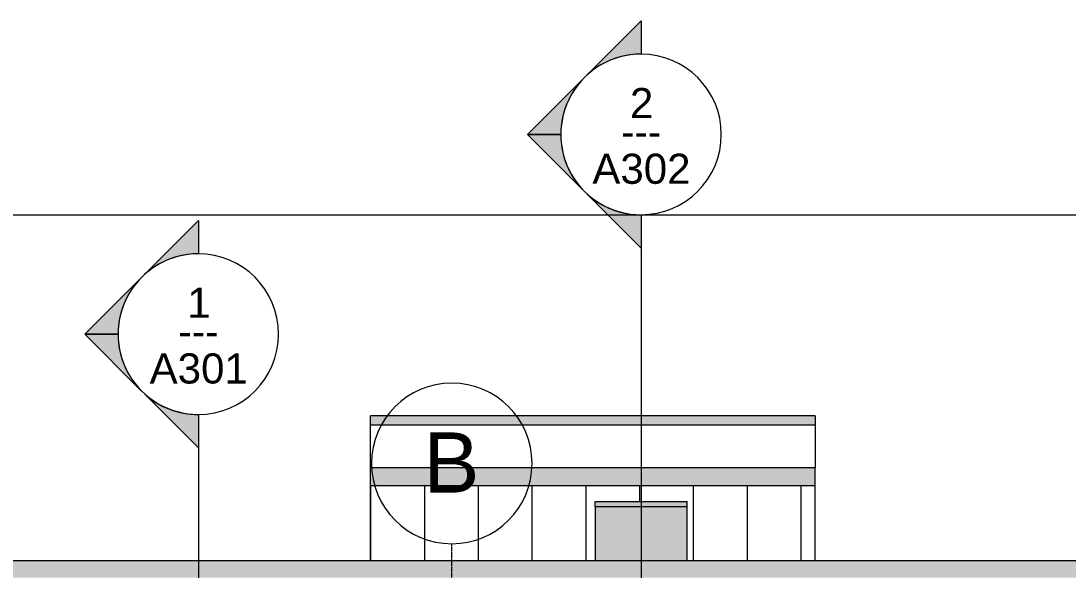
# Model space of a CAD drawing. Header units: inches. Extents: x 1750 to 8392, y -264 to 660.
# Drawn here: x 5340.8 to 5654, y 420.8 to 584.9 of the extents above; entities that cross this region are included whole.
import ezdxf

# ---------------------------------------------------------------- set-up
doc = ezdxf.new("R2010")
doc.units = ezdxf.units.IN
doc.header["$MEASUREMENT"] = 0
doc.linetypes.add('Aligning Line 1_8_', pattern=[0.25, 0.125, -0.125])
doc.linetypes.add('Grid Line 1_2_', pattern=[0.8749999999999999, 0.4999999999999999, -0.125, 0.125, -0.125])
for name, color, linetype, lineweight in [('0-4', 50, 'Continuous', 5), ('A-GENM', 5, 'Continuous', 9), ('A-ROOF-1', 132, 'Continuous', 9), ('A-ROOF-2', 132, 'Continuous', 5), ('A-WALL-2', 113, 'Continuous', 9), ('A-WALL-PATT-1', 111, 'Continuous', 9), ('G-ANNO-SYMB', 111, 'Aligning Line 1_8_', 9), ('G-ANNO-SYMB-1', 147, 'Aligning Line 1_8_', 9), ('G-ANNO-SYMB-2', 111, 'Continuous', 9), ('S-FNDN-1', 32, 'Continuous', 9), ('S-FNDN-2', 32, 'Continuous', 5), ('S-GRID-1', 1, 'Grid Line 1_2_', 9), ('S-GRID-IDEN', 1, 'Continuous', 9)]:
    doc.layers.add(name, color=color, linetype=linetype, lineweight=lineweight)
doc.styles.add('Arial', font='arial.ttf', dxfattribs={"height": 8.999999999999991})
doc.styles.add('Arial_1', font='arial.ttf', dxfattribs={"height": 17.99999999999998})
doc.styles.add('Century Gothic', font='ufonts.com_century-gothic.ttf', dxfattribs={"height": 8.999999999999991})
pattern_1 = [(90, (5574.139621914886, 398), (-16.082, 9.847384911943867e-16), [])]

# ---------------------------------------------------------------- blocks, each defined once
blk = doc.blocks.new('CTR - 1st Phase - Common Walls_rvt-2-BUILDING ELEVATION - NORTH')
at = {"layer": 'G-ANNO-SYMB-1'}
for p, q in [((-12280.072706436, 526.953095623325), (-9756.496706435999, 526.953095623316)), ((-12280.0404519045, 526.9530956233298), (-9756.496706435999, 526.9530956233207))]:
    blk.add_line(p, q, dxfattribs=at)
blk = doc.blocks.new('CTR - 1st Phase -Stairs _ Elevators_rvt-2-BUILDING ELEVATION - NORTH')
at = {"layer": 'G-ANNO-SYMB-1'}
blk.add_line((-12280.072706436, 526.9530956233297), (-9756.496706435999, 526.9530956233208), dxfattribs=at)
blk = doc.blocks.new('Basic Wall _ EXT - FIBER CEMENT - SMALL - ___-2145935-BUILDING ELEVATION - NORTH')
at = {"layer": 'A-WALL-2'}
blk.add_hatch(color=256, dxfattribs=at).paths.add_polyline_path([(-12112.49148768601, 418.5387564382627), (-9973.625428530584, 418.5387564382651), (-9973.625428530584, 423.6633598175416), (-12125.15336368819, 423.6633598175416), (-12125.15336368819, 418.5387564382651), (-12117.42034706101, 418.5387564382651)], flags=0)
blk.add_line((-12125.15336368818, 423.6633598175411), (-9973.625428530575, 423.6633598175411), dxfattribs=at)
blk = doc.blocks.new('Hatch-Precision_Ladders-Roof_Hatch - 2_0_x2_0_-2210683-BUILDING ELEVATION - NORTH')
at = {"layer": 'A-GENM'}
for points in [[(-11491.45520643601, 439.6582214723376), (-11464.84564150181, 439.6582214723376), (-11464.84564150181, 441.2816085024228), (-11492.34564150182, 441.2816085024231), (-11492.34564150182, 439.6582214723376)], [(-11476.66862831101, 423.6633598175416), (-11464.84564150181, 423.6633598175416), (-11464.84564150181, 439.6582214723376), (-11492.34564150182, 439.6582214723376), (-11492.34564150182, 423.6633598175421), (-11481.59748768601, 423.6633598175416)]]:
    blk.add_hatch(color=256, dxfattribs=at).paths.add_polyline_path(points, flags=0)
for p, q in [((-11492.3456415018, 441.281608502422), (-11464.8456415018, 441.2816085024218)), ((-11492.3456415018, 439.6582214723366), (-11492.3456415018, 441.281608502422)), ((-11464.8456415018, 439.6582214723365), (-11492.3456415018, 439.6582214723366)), ((-11492.3456415018, 439.6582214723366), (-11492.3456415018, 423.6633598175409)), ((-11464.8456415018, 439.6582214723365), (-11464.8456415018, 441.2816085024218)), ((-11464.84564150181, 423.6633598175409), (-11464.8456415018, 439.6582214723365))]:
    blk.add_line(p, q, dxfattribs=at)
blk = doc.blocks.new('Grid - Grid Head - Circle-50561-BUILDING ELEVATION - NORTH')
at = {"layer": 'S-GRID-IDEN'}
for radius, start, end in [(24, 0, 179.9999999999997), (23.99999999999994, 179.9999999999999, 359.9999999999994)]:
    blk.add_arc((-11847.18939610936, 475.8625226463848), radius, start, end, dxfattribs=at)
blk = doc.blocks.new('Section - Section Head - Filled-22785-BUILDING ELEVATION - NORTH')
at = {"layer": 'G-ANNO-SYMB-2'}
h = blk.add_hatch(color=256, dxfattribs=at)
edge = h.paths.add_edge_path(flags=0)
edge.add_line((-10162.08494075273, -76.96844196854248), (-10178.18939610936, -60.86398661190534))
edge.add_line((-10178.18939610936, -60.86398661190534), (-10178.18939610936, -70.77387651789589))
edge.add_arc((-10178.18939610936, -94.80511210885965), 24.03123559096389, 47.921604975376795, 90.0000000000004, ccw=False)
h = blk.add_hatch(color=256, dxfattribs=at)
edge = h.paths.add_edge_path(flags=0)
edge.add_arc((-10178.18939610936, -94.80511210885977), 23.99999999999986, -3.979039320256561e-13, 44.99999999999818, ccw=False)
edge.add_line((-10154.18939610936, -94.8051121088599), (-10144.24827061241, -94.80511210885999))
edge.add_line((-10144.24827061241, -94.80511210885999), (-10161.21883336089, -77.83454936038272))
h = blk.add_hatch(color=256, dxfattribs=at)
edge = h.paths.add_edge_path(flags=0)
edge.add_line((-10161.21883336089, -111.7756748573369), (-10144.24827061241, -94.80511210885996))
edge.add_line((-10144.24827061241, -94.80511210885996), (-10154.18939610936, -94.80511210885987))
edge.add_arc((-10178.18939610936, -94.80511210885952), 24.00000000000148, 314.99999999999966, 359.99999999999915, ccw=False)
h = blk.add_hatch(color=256, dxfattribs=at)
edge = h.paths.add_edge_path(flags=0)
edge.add_arc((-10178.18939610936, -94.80511210885983), 24.03123559096355, 269.99999999999943, 312.0783950246222, ccw=False)
edge.add_line((-10178.18939610936, -118.8363476998234), (-10178.18939610936, -128.746237605814))
edge.add_line((-10178.18939610936, -128.746237605814), (-10162.08494075273, -112.6417822491771))
for p, q in [((-10178.18939610936, -70.77387651789589), (-10178.18939610936, -60.86398661190534)), ((-10178.18939610936, -60.86398661190534), (-10162.08494075273, -76.96844196854248)), ((-10161.21883336089, -77.83454936038272), (-10144.24827061241, -94.80511210885999)), ((-10144.24827061241, -94.80511210885996), (-10161.21883336089, -111.7756748573369)), ((-10154.18939610936, -94.80511210885987), (-10144.24827061241, -94.80511210885996)), ((-10144.24827061241, -94.80511210885999), (-10154.18939610936, -94.8051121088599)), ((-10162.08494075273, -112.6417822491771), (-10178.18939610936, -128.746237605814)), ((-10178.18939610936, -128.746237605814), (-10178.18939610936, -118.8363476998234))]:
    blk.add_line(p, q, dxfattribs=at)
for centre, radius, start, end in [((-10178.18939610936, -94.83634769982345), 23.99999999999994, 89.9999999999999, 269.9999999999995), ((-10178.18939610936, -94.80511210885965), 24.03123559096389, 47.92160497537643, 90), ((-10178.18939610936, -94.83634769982345), 23.9999999999999, 269.9999999999994, 89.99999999999979), ((-10178.18939610936, -94.80511210885977), 23.99999999999986, 359.9999999999993, 44.99999999999788), ((-10178.18939610936, -94.80511210885952), 24.00000000000148, 314.9999999999993, 359.9999999999988), ((-10178.18939610936, -94.80511210885983), 24.03123559096355, 269.9999999999991, 312.0783950246218)]:
    blk.add_arc(centre, radius, start, end, dxfattribs=at)

msp = doc.modelspace()

# ---------------------------------------------------------------- hatches: boundary and pattern name
at = {"layer": 'A-ROOF-2'}
msp.add_hatch(color=256, dxfattribs=at).paths.add_polyline_path([(5453.889225805387, 464.2423770839426), (5578.38922580538, 464.2423770839426), (5578.38922580538, 466.8777937506108), (5445.389225805387, 466.8777937506108), (5445.389225805389, 464.2423770839426)], flags=0)
at = {"layer": 'A-WALL-PATT-1'}
h = msp.add_hatch(dxfattribs=at)
h.set_pattern_fill('FP_81', color=256, style=0, pattern_type=2)
h.set_pattern_definition(pattern_1)
h.paths.add_polyline_path([(5449.348243603876, 423.6633598175416), (5453.889225805387, 423.6633598175416), (5453.889225805387, 445.9999999998859), (5445.389225805389, 445.9999999998859), (5445.389225805389, 423.6633598175416)], flags=0)
h = msp.add_hatch(dxfattribs=at)
h.set_pattern_fill('FP_81', color=256, style=0, pattern_type=2)
h.set_pattern_definition(pattern_1)
h.paths.add_polyline_path([(5453.889225805387, 423.6633598175416), (5512.532980413067, 423.6633598175416), (5512.532980413067, 441.2816085024224), (5540.032980413072, 441.2816085024224), (5540.032980413072, 423.6633598175416), (5578.38922580538, 423.6633598175416), (5578.38922580538, 445.9999999998859), (5453.889225805387, 445.9999999998859), (5453.889225805387, 423.8511298463745)], flags=0)
at = {"layer": 'S-FNDN-2'}
for points in [[(5453.889225805387, 445.9999999998859), (5453.889225805387, 451.3645833332312), (5445.389225805389, 451.3645833332312), (5445.389225805389, 445.9999999998859)], [(5453.889225805387, 445.9999999998859), (5578.38922580538, 445.9999999998859), (5578.38922580538, 451.3645833332312), (5453.889225805387, 451.3645833332312)]]:
    msp.add_hatch(color=256, dxfattribs=at).paths.add_polyline_path(points, flags=0)

# ---------------------------------------------------------------- linework, layer by layer
at = {"layer": 'A-ROOF-1'}
for p, q in [((5578.389225805353, 466.8777937506104), (5445.38922580536, 466.8777937506104)), ((5445.389225805397, 451.3645833332308), (5445.38922580536, 466.8777937506104)), ((5578.389225805353, 466.8777937506104), (5578.389225805389, 451.3645833332308)), ((5445.389225805397, 464.2423770839418), (5578.389225805389, 464.2423770839418)), ((5578.389225805389, 451.3645833332308), (5445.389225805397, 451.3645833332308))]:
    msp.add_line(p, q, dxfattribs=at)
at = {"layer": 'G-ANNO-SYMB'}
msp.add_line((4724.805915478886, 526.9530956233251), (7248.381915478887, 526.9530956233161), dxfattribs=at)
at = {"layer": 'G-ANNO-SYMB-2'}
for p, q in [((5526.282980413198, 526.9530956233303), (5526.282980413198, -74.97815750858062)), ((5393.889225805518, 467.2810495269948), (5393.889225805518, -70.8051121088598))]:
    msp.add_line(p, q, dxfattribs=at)
at = {"layer": 'S-FNDN-1'}
for p, q in [((5445.389225805397, 423.663359817541), (5445.389225805397, 451.3645833332308)), ((5578.389225805389, 423.6633598175411), (5578.389225805389, 451.3645833332308)), ((5578.389225805389, 445.9999999998856), (5445.389225805397, 445.9999999998856))]:
    msp.add_line(p, q, dxfattribs=at)
at = {"layer": 'S-GRID-1'}
msp.add_line((5469.68922580552, -159.8355747435264), (5469.68922580552, 428.6716091015181), dxfattribs=at)

# ---------------------------------------------------------------- block references
at = {"layer": '0-4'}
for name in ['CTR - 1st Phase - Common Walls_rvt-2-BUILDING ELEVATION - NORTH', 'CTR - 1st Phase -Stairs _ Elevators_rvt-2-BUILDING ELEVATION - NORTH']:
    msp.add_blockref(name, (17004.87862191489, 0), dxfattribs=at)
at = {"layer": 'A-GENM'}
msp.add_blockref('Hatch-Precision_Ladders-Roof_Hatch - 2_0_x2_0_-2210683-BUILDING ELEVATION - NORTH', (17004.87862191489, 0), dxfattribs=at)
at = {"layer": 'A-WALL-2'}
msp.add_blockref('Basic Wall _ EXT - FIBER CEMENT - SMALL - ___-2145935-BUILDING ELEVATION - NORTH', (17004.87862191489, 0), dxfattribs=at)
at = {"layer": 'G-ANNO-SYMB-2', "rotation": 180}
for p in [(-4651.906415696165, 456.1479835144417), (-4784.300170303843, 396.4759374181062)]:
    msp.add_blockref('Section - Section Head - Filled-22785-BUILDING ELEVATION - NORTH', p, dxfattribs=at)
at = {"layer": 'S-GRID-IDEN'}
msp.add_blockref('Grid - Grid Head - Circle-50561-BUILDING ELEVATION - NORTH', (17316.87862191489, -23.19091354486732), dxfattribs=at)

# ---------------------------------------------------------------- texts
at = {"layer": 'G-ANNO-SYMB-2', "char_height": 8.999999999999991, "attachment_point": 1}
for s, insert, width, style in [('2', (5522.962003937449, 564.8617320834979), 8.483999999999991, 'Arial'), ('---', (5520.310692850733, 556.355039170112), 15.45299999999999, 'Century Gothic'), ('A302', (5511.71790944926, 545.2254878941651), 35.75399999999996, 'Arial'), ('1', (5390.56824932977, 505.1896859871624), 8.483999999999991, 'Arial'), ('---', (5387.916938243054, 496.6829930737765), 15.45299999999999, 'Century Gothic'), ('A301', (5379.324154841581, 485.5534417978296), 35.75399999999996, 'Arial')]:
    msp.add_mtext(s, dxfattribs=dict(at, insert=insert, width=width, style=style))
at = {"layer": 'S-GRID-IDEN', "insert": (5461.180675146619, 461.9595485821761), "char_height": 17.99999999999998, "width": 20.30099999999998, "attachment_point": 1, "style": 'Arial_1'}
msp.add_mtext('B', dxfattribs=at)

doc.saveas('drawing.dxf')
